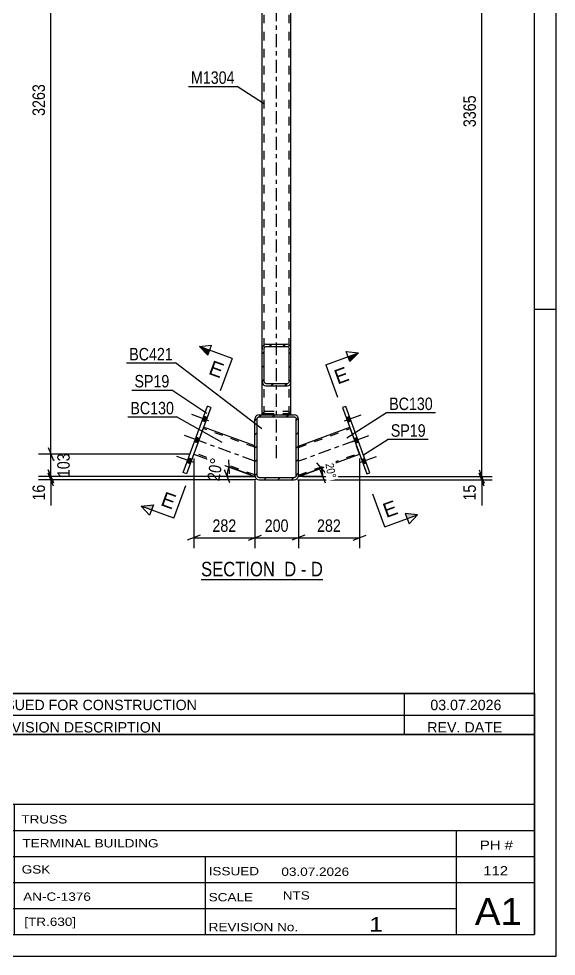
# Model space of a CAD drawing. Header units: millimetres. Extents: x -89 to 752, y -432 to 162.
# Drawn here: x 627.7 to 751.5, y -432.3 to -216.3 of the extents above; entities that cross this region are included whole.
import ezdxf

# ---------------------------------------------------------------- set-up
doc = ezdxf.new("R2010")
doc.units = ezdxf.units.MM
doc.linetypes.add('DXK_LINE_DOT2', pattern=[3.9198, 1.9599, -1.9599])
doc.linetypes.add('DXK_LINE_DOT3', pattern=[5.9187, 2.979, -0.9799, 0.9799, -0.9799])
doc.styles.add('Arial', font='ARIAL.TTF', dxfattribs={"height": 0.2})
doc.styles.add('Arial Narrow', font='ARIALN.TTF', dxfattribs={"height": 0.2})

# ---------------------------------------------------------------- blocks, each defined once
blk = doc.blocks.new('Unknown-761544115-1163')
at = {"color": 5, "linetype": 'Continuous'}
for p, q in [((751.51, -432.26), (751.51, 161.74)), ((746.51, -427.26), (746.51, 156.74)), ((751.51, -283.26), (746.51, -283.26)), ((-84.49, -427.26), (746.51, -427.26)), ((-89.49, -432.26), (751.51, -432.26))]:
    blk.add_line(p, q, dxfattribs=at)
blk = doc.blocks.new('Unknown-761544115-12215')
at = {"color": 7, "linetype": 'Continuous'}
for p, q in [((586.51, -381.21), (586.51, -427.26)), ((586.51, -381.21), (746.51, -381.21)), ((746.51, -381.26), (746.51, -427.26)), ((586.51, -397.26), (746.51, -397.26)), ((626.65, -397.26), (626.65, -427.26)), ((586.51, -403.26), (746.51, -403.26)), ((728.51, -427.21), (728.51, -403.21)), ((586.51, -409.26), (746.51, -409.26)), ((670.65, -409.26), (670.65, -427.26)), ((586.51, -415.26), (746.51, -415.26)), ((586.51, -421.26), (728.51, -421.26)), ((586.51, -427.26), (746.51, -427.26))]:
    blk.add_line(p, q, dxfattribs=at)
at = {"color": 7, "style": 'Arial Narrow'}
for s, height, width, p in [('DRAWING TITLE', 1.9089, 1.425378, (591.39, -401.66)), ('TRUSS', 1.909, 1.425378, (628.31, -401.68)), ('CONTRACT', 1.909, 1.425378, (591.39, -407.55)), ('TERMINAL BUILDING', 1.9089, 1.425378, (628.56, -407.19)), ('MODELLED BY', 1.9089, 1.425378, (591.39, -413.28)), ('GSK', 1.909, 1.425378, (628.39, -413.22)), ('ISSUED', 1.909, 1.425378, (671.45, -413.62)), ('03.07.2026', 1.909, 1.425378, (688.2, -413.74)), ('CONTRACT NO', 1.9089, 1.425378, (591.39, -419.61)), ('AN-C-1376', 1.909, 1.425378, (628.73, -419.49)), ('SCALE', 1.909, 1.425378, (671.45, -419.61)), ('A1', 6.204, 1.25, (732.75, -425.06)), ('[TR.630]', 1.909, 1.425378, (628.97, -425.27)), ('1', 3.34, 1.5, (708.42, -426.59)), ('DRAWING No', 1.909, 1.425378, (591.06, -425.26)), ('REVISION No.', 1.9089, 1.425378, (671.45, -426.49))]:
    blk.add_text(s, height=height, dxfattribs=dict(at, width=width)).set_placement(p)
at = {"color": 7, "linetype": 'Continuous', "style": 'Arial Narrow'}
for s, height, width, p in [('PH #', 2.1, 1.42538, (733.91, -407.71)), ('112', 2.1, 1.42538, (734.69, -413.61)), ('NTS', 1.909, 1.425378, (688.51, -419.21))]:
    blk.add_text(s, height=height, dxfattribs=dict(at, width=width)).set_placement(p)
blk = doc.blocks.new('Unknown-761544115-12216')
at = {"color": 7, "linetype": 'Continuous'}
for p, q in [((586.51, -371.71), (746.51, -371.71)), ((746.51, -371.71), (586.51, -371.71)), ((586.51, -371.71), (586.51, -376.71)), ((595.51, -371.71), (595.51, -376.71)), ((619.51, -371.71), (619.51, -376.71)), ((716.51, -371.71), (716.51, -376.71)), ((746.51, -371.71), (746.51, -376.71)), ((586.51, -376.71), (746.51, -376.71)), ((586.51, -376.71), (586.51, -381.21)), ((586.51, -376.71), (746.51, -376.71)), ((595.51, -376.71), (595.51, -381.21)), ((619.51, -376.71), (619.51, -381.21)), ((716.51, -376.71), (716.51, -381.21)), ((746.51, -376.71), (746.51, -381.21)), ((746.51, -381.21), (586.51, -381.21))]:
    blk.add_line(p, q, dxfattribs=at)
at = {"color": 7, "linetype": 'Continuous', "style": 'Arial Narrow'}
for s, height, width, p in [('1', 2.39, 1.196471, (589.66, -375.57)), ('0', 2.39, 1.196471, (604.51, -375.57)), ('ISSUED FOR CONSTRUCTION', 2.3861, 1.196471, (621.51, -375.57)), ('03.07.2026', 2.386, 1.196471, (722.51, -375.57)), ('No', 2.386, 1.2, (588.05, -380.71)), ('REV MARK', 2.386, 1.2, (596.51, -380.71)), ('REVISION DESCRIPTION', 2.3861, 1.2, (621.51, -380.71)), ('REV. DATE', 2.386, 1.2, (721.79, -380.71))]:
    blk.add_text(s, height=height, dxfattribs=dict(at, width=width)).set_placement(p)
blk = doc.blocks.new('Unknown-761544115-16 - 4421')
at = {"color": 6, "linetype": 'Continuous'}
blk.add_line((669.7, -345.49), (697.77, -345.49), dxfattribs=at)
at = {"color": 0, "linetype": 'Continuous'}
blk.add_wipeout([(687.81, -344.74), (687.81, -341.24), (669.7, -341.24), (669.7, -344.74)], dxfattribs=at)
at = {"color": 7, "linetype": 'Continuous', "style": 'Arial Narrow'}
blk.add_text('SECTION ', height=3.34, dxfattribs=at).set_placement((669.7, -344.74))
at = {"color": 0, "linetype": 'Continuous'}
blk.add_wipeout([(691.63, -344.74), (691.63, -341.24), (688.86, -341.24), (688.86, -344.74)], dxfattribs=at)
at = {"color": 7, "linetype": 'Continuous', "style": 'Arial Narrow'}
blk.add_text('D', height=3.34, dxfattribs=at).set_placement((688.86, -344.74))
at = {"color": 0, "linetype": 'Continuous'}
blk.add_wipeout([(693.95, -344.74), (693.95, -341.24), (692.68, -341.24), (692.68, -344.74)], dxfattribs=at)
at = {"color": 7, "linetype": 'Continuous', "style": 'Arial Narrow'}
blk.add_text('-', height=3.34, dxfattribs=at).set_placement((692.68, -344.74))
at = {"color": 0, "linetype": 'Continuous'}
blk.add_wipeout([(697.77, -344.74), (697.77, -341.24), (695, -341.24), (695, -344.74)], dxfattribs=at)
at = {"color": 7, "linetype": 'Continuous', "style": 'Arial Narrow'}
blk.add_text('D', height=3.34, dxfattribs=at).set_placement((695, -344.74))
blk = doc.blocks.new('Bolt-761544115-4433 - 4421')
at = {"linetype": 'Continuous'}
for points in [[(670.7, -309.18), (671.08, -308.15), (670.33, -307.88), (669.95, -308.91)], [(670.7, -309.18), (671.08, -308.15), (670.33, -307.88), (669.95, -308.91)], [(670.7, -309.18), (671.08, -308.15), (670.33, -307.88), (669.95, -308.91)], [(668.95, -314), (669.33, -312.96), (668.57, -312.69), (668.2, -313.72)], [(668.95, -314), (669.33, -312.96), (668.57, -312.69), (668.2, -313.72)], [(667.2, -318.81), (667.57, -317.78), (666.82, -317.51), (666.45, -318.54)], [(667.2, -318.81), (667.57, -317.78), (666.82, -317.51), (666.45, -318.54)], [(667.2, -318.81), (667.57, -317.78), (666.82, -317.51), (666.45, -318.54)]]:
    blk.add_hatch(color=1, dxfattribs=at).paths.add_polyline_path(points)
at = {"color": 1, "linetype": 'Continuous'}
for p, q in [((671.5, -308.89), (667.6, -307.47)), ((671.5, -308.89), (667.6, -307.47)), ((671.5, -308.89), (667.6, -307.47)), ((671.08, -308.15), (670.33, -307.88)), ((671.08, -308.15), (670.33, -307.88)), ((671.08, -308.15), (670.33, -307.88)), ((670.7, -309.18), (669.95, -308.91)), ((670.7, -309.18), (669.95, -308.91)), ((670.7, -309.18), (669.95, -308.91)), ((669.75, -313.7), (665.85, -312.28)), ((669.75, -313.7), (665.85, -312.28)), ((669.33, -312.96), (668.57, -312.69)), ((669.33, -312.96), (668.57, -312.69)), ((668.95, -314), (668.2, -313.72)), ((668.95, -314), (668.2, -313.72)), ((668, -318.52), (664.1, -317.1)), ((668, -318.52), (664.1, -317.1)), ((668, -318.52), (664.1, -317.1)), ((667.2, -318.81), (666.45, -318.54)), ((667.2, -318.81), (666.45, -318.54)), ((667.2, -318.81), (666.45, -318.54)), ((667.57, -317.78), (666.82, -317.51)), ((667.57, -317.78), (666.82, -317.51)), ((667.57, -317.78), (666.82, -317.51))]:
    blk.add_line(p, q, dxfattribs=at)
blk = doc.blocks.new('Part-761544115-4489 - 4421')
at = {"color": 2, "linetype": 'Continuous'}
for p, q in [((703.04, -305.6), (702.29, -305.88)), ((702.29, -305.88), (707.85, -321.15)), ((708.6, -320.87), (703.04, -305.6)), ((707.85, -321.15), (708.6, -320.87))]:
    blk.add_line(p, q, dxfattribs=at)
blk = doc.blocks.new('Part-761544115-4554 - 4421')
at = {"color": 7, "linetype": 'DXK_LINE_DOT2'}
for p, q in [((670.27, -310.38), (668.01, -316.58)), ((682.11, -315.01), (670.16, -310.66)), ((682.11, -321.5), (682.11, -314.69)), ((682.11, -321.39), (668.11, -316.3))]:
    blk.add_line(p, q, dxfattribs=at)
at = {"color": 2, "linetype": 'Continuous'}
for p, q in [((682.11, -314.69), (670.27, -310.38)), ((668.01, -316.58), (682.11, -321.71)), ((682.11, -321.53), (682.11, -321.5)), ((682.11, -321.53), (682.11, -321.71))]:
    blk.add_line(p, q, dxfattribs=at)
at = {"color": 7, "linetype": 'DXK_LINE_DOT3'}
blk.add_line((682.11, -318.2), (669.14, -313.48), dxfattribs=at)
blk = doc.blocks.new('Bolt-761544115-4430 - 4421')
at = {"linetype": 'Continuous'}
for points in [[(703.13, -308.18), (703.51, -309.21), (704.26, -308.94), (703.88, -307.9)], [(703.13, -308.18), (703.51, -309.21), (704.26, -308.94), (703.88, -307.9)], [(703.13, -308.18), (703.51, -309.21), (704.26, -308.94), (703.88, -307.9)], [(704.88, -312.99), (705.26, -314.03), (706.01, -313.75), (705.64, -312.72)], [(704.88, -312.99), (705.26, -314.03), (706.01, -313.75), (705.64, -312.72)], [(706.64, -317.81), (707.01, -318.84), (707.76, -318.57), (707.39, -317.54)], [(706.64, -317.81), (707.01, -318.84), (707.76, -318.57), (707.39, -317.54)], [(706.64, -317.81), (707.01, -318.84), (707.76, -318.57), (707.39, -317.54)]]:
    blk.add_hatch(color=1, dxfattribs=at).paths.add_polyline_path(points)
at = {"color": 1, "linetype": 'Continuous'}
for p, q in [((702.71, -308.92), (706.61, -307.5)), ((702.71, -308.92), (706.61, -307.5)), ((702.71, -308.92), (706.61, -307.5)), ((703.13, -308.18), (703.88, -307.9)), ((703.13, -308.18), (703.88, -307.9)), ((703.13, -308.18), (703.88, -307.9)), ((703.51, -309.21), (704.26, -308.94)), ((703.51, -309.21), (704.26, -308.94)), ((703.51, -309.21), (704.26, -308.94)), ((704.46, -313.73), (708.36, -312.31)), ((704.46, -313.73), (708.36, -312.31)), ((704.88, -312.99), (705.64, -312.72)), ((704.88, -312.99), (705.64, -312.72)), ((705.26, -314.03), (706.01, -313.75)), ((705.26, -314.03), (706.01, -313.75)), ((706.21, -318.55), (710.11, -317.13)), ((706.21, -318.55), (710.11, -317.13)), ((706.21, -318.55), (710.11, -317.13)), ((706.64, -317.81), (707.39, -317.54)), ((706.64, -317.81), (707.39, -317.54)), ((706.64, -317.81), (707.39, -317.54)), ((707.01, -318.84), (707.76, -318.57)), ((707.01, -318.84), (707.76, -318.57)), ((707.01, -318.84), (707.76, -318.57))]:
    blk.add_line(p, q, dxfattribs=at)
blk = doc.blocks.new('Part-761544115-4456 - 4421')
at = {"linetype": 'Continuous'}
h = blk.add_hatch(dxfattribs=at)
h.set_pattern_fill('', scale=0.7, style=0, pattern_type=0)
h.set_pattern_definition([(45, (682.1054, -321.5032), (-1.57154, 1.57154), [])])
h.paths.add_polyline_path([(682.11, -308.5), (682.11, -321.5), (682.18, -321.89), (682.4, -322.21), (682.72, -322.43), (683.11, -322.5), (691.11, -322.5), (691.49, -322.43), (691.81, -322.21), (692.03, -321.89), (692.11, -321.5), (692.11, -308.5), (692.03, -308.12), (691.81, -307.8), (691.49, -307.58), (691.11, -307.5), (683.11, -307.5), (682.72, -307.58), (682.4, -307.8), (682.18, -308.12)])
h.paths.add_polyline_path([(682.75, -308.15), (682.91, -308.04), (683.11, -308), (691.11, -308), (691.3, -308.04), (691.46, -308.15), (691.57, -308.31), (691.61, -308.5), (691.61, -321.5), (691.57, -321.69), (691.46, -321.86), (691.3, -321.97), (691.11, -322), (683.11, -322), (682.91, -321.97), (682.75, -321.86), (682.64, -321.69), (682.61, -321.5), (682.61, -308.5), (682.64, -308.31)])
at = {"color": 2, "linetype": 'Continuous'}
for p, q in [((682.18, -308.12), (682.11, -308.5)), ((682.11, -321.5), (682.11, -308.5)), ((682.61, -308.5), (682.64, -308.31)), ((682.61, -321.5), (682.61, -308.5)), ((683.11, -307.5), (682.72, -307.58)), ((682.91, -308.04), (683.11, -308)), ((683.11, -307.5), (691.11, -307.5)), ((683.11, -308), (691.11, -308)), ((691.49, -307.58), (691.11, -307.5)), ((691.11, -308), (691.3, -308.04)), ((691.57, -308.31), (691.61, -308.5)), ((691.61, -321.5), (691.61, -308.5)), ((692.11, -308.5), (692.03, -308.12)), ((692.11, -321.5), (692.11, -308.5)), ((682.11, -321.5), (682.18, -321.89)), ((682.64, -321.69), (682.61, -321.5)), ((691.61, -321.5), (691.57, -321.69)), ((692.03, -321.89), (692.11, -321.5)), ((682.72, -322.43), (683.11, -322.5)), ((683.11, -322), (682.91, -321.97)), ((683.11, -322), (691.11, -322)), ((683.11, -322.5), (691.11, -322.5)), ((691.3, -321.97), (691.11, -322)), ((691.11, -322.5), (691.49, -322.43))]:
    blk.add_line(p, q, dxfattribs=at)
at = {"color": 7, "linetype": 'DXK_LINE_DOT3'}
blk.add_line((687.11, -315), (687.11, -315), dxfattribs=at)
at = {"color": 2, "linetype": 'Continuous'}
for centre, radius, start, end in [((683.11, -308.5), 1, 112.5, 157.5), ((683.11, -308.5), 0.5, 112.5, 157.5), ((691.11, -308.5), 0.5, 22.5, 67.5), ((691.11, -308.5), 1, 22.5, 67.5), ((683.11, -321.5), 0.5, 202.5, 247.5), ((691.11, -321.5), 0.5, 292.5, 337.5), ((683.11, -321.5), 1, 202.5, 247.5), ((691.11, -321.5), 1, 292.5, 337.5)]:
    blk.add_arc(centre, radius, start, end, dxfattribs=at)
blk = doc.blocks.new('Part-761544115-4504 - 4421')
at = {"color": 2, "linetype": 'Continuous'}
for p, q in [((665.61, -320.84), (671.17, -305.57)), ((671.92, -305.85), (666.36, -321.12)), ((671.92, -305.85), (671.17, -305.57)), ((666.36, -321.12), (665.61, -320.84))]:
    blk.add_line(p, q, dxfattribs=at)
blk = doc.blocks.new('Part-761544115-4509 - 4421')
at = {"color": 2, "linetype": 'Continuous'}
for p, q in [((692.11, -314.72), (703.94, -310.41)), ((692.11, -321.74), (706.2, -316.61)), ((692.11, -321.69), (692.11, -321.5)), ((692.11, -321.69), (692.11, -321.74))]:
    blk.add_line(p, q, dxfattribs=at)
at = {"color": 7, "linetype": 'DXK_LINE_DOT2'}
for p, q in [((692.11, -315.04), (704.05, -310.69)), ((706.2, -316.61), (703.94, -310.41)), ((692.11, -314.77), (692.11, -314.72)), ((692.11, -321.5), (692.11, -314.72)), ((692.11, -321.42), (706.1, -316.33))]:
    blk.add_line(p, q, dxfattribs=at)
at = {"color": 7, "linetype": 'DXK_LINE_DOT3'}
blk.add_line((705.07, -313.51), (692.11, -318.23), dxfattribs=at)
blk = doc.blocks.new('Part-761544115-4529 - 4421')
at = {"linetype": 'Continuous'}
h = blk.add_hatch(dxfattribs=at)
h.set_pattern_fill('', scale=0.7, style=0, pattern_type=0)
h.set_pattern_definition([(45, (683.8054, -299.7135), (-1.57154, 1.57154), [])])
h.paths.add_polyline_path([(683.81, -292.42), (683.81, -299.71), (683.87, -300.16), (684.04, -300.54), (684.3, -300.79), (684.61, -300.88), (689.61, -300.88), (689.91, -300.79), (690.17, -300.54), (690.34, -300.16), (690.41, -299.71), (690.41, -292.42), (690.34, -291.97), (690.17, -291.59), (689.91, -291.34), (689.61, -291.25), (684.61, -291.25), (684.3, -291.34), (684.04, -291.59), (683.87, -291.97)])
h.paths.add_polyline_path([(684.32, -292), (684.45, -291.88), (684.61, -291.83), (689.61, -291.83), (689.76, -291.88), (689.89, -292), (689.97, -292.19), (690.01, -292.42), (690.01, -299.71), (689.97, -299.94), (689.89, -300.13), (689.76, -300.25), (689.61, -300.3), (684.61, -300.3), (684.45, -300.25), (684.32, -300.13), (684.24, -299.94), (684.21, -299.71), (684.21, -292.42), (684.24, -292.19)])
at = {"color": 2, "linetype": 'Continuous'}
for p, q in [((684.61, -291.25), (684.3, -291.34)), ((684.61, -291.25), (689.61, -291.25)), ((689.91, -291.34), (689.61, -291.25)), ((683.87, -291.97), (683.81, -292.42)), ((683.81, -299.71), (683.81, -292.42)), ((684.21, -292.42), (684.24, -292.19)), ((684.21, -299.71), (684.21, -292.42)), ((684.45, -291.88), (684.61, -291.83)), ((684.61, -291.83), (689.61, -291.83)), ((689.61, -291.83), (689.76, -291.88)), ((689.97, -292.19), (690.01, -292.42)), ((690.01, -299.71), (690.01, -292.42)), ((690.41, -292.42), (690.34, -291.97)), ((690.41, -299.71), (690.41, -292.42)), ((683.81, -307.5), (683.81, -299.71)), ((683.81, -299.71), (683.87, -300.16)), ((684.24, -299.94), (684.21, -299.71)), ((690.01, -299.71), (689.97, -299.94)), ((690.34, -300.16), (690.41, -299.71)), ((690.41, -307.5), (690.41, -299.71)), ((684.3, -300.79), (684.61, -300.88)), ((684.61, -300.3), (684.45, -300.25)), ((684.61, -300.3), (689.61, -300.3)), ((684.61, -300.88), (689.61, -300.88)), ((689.76, -300.25), (689.61, -300.3)), ((689.61, -300.88), (689.91, -300.79))]:
    blk.add_line(p, q, dxfattribs=at)
at = {"color": 7, "linetype": 'DXK_LINE_DOT2'}
for p, q in [((683.81, -299.71), (683.81, -292.42)), ((684.21, -307.5), (684.21, -292.42)), ((690.01, -307.5), (690.01, -292.42)), ((690.41, -299.71), (690.41, -292.42)), ((684.3, -306.77), (684.61, -306.68)), ((684.61, -306.68), (689.61, -306.68)), ((689.61, -306.68), (689.91, -306.77)), ((683.81, -307.5), (690.41, -307.5)), ((683.85, -307.5), (683.87, -307.4)), ((684.29, -307.5), (684.3, -307.48)), ((684.3, -307.48), (684.32, -307.43)), ((684.45, -307.31), (684.32, -307.43)), ((684.61, -307.26), (684.45, -307.31)), ((684.61, -307.26), (689.61, -307.26)), ((689.76, -307.31), (689.61, -307.26)), ((689.89, -307.43), (689.76, -307.31)), ((689.92, -307.5), (689.89, -307.43)), ((690.34, -307.4), (690.36, -307.5))]:
    blk.add_line(p, q, dxfattribs=at)
at = {"color": 2, "linetype": 'Continuous'}
for centre, radius, start, end in [((684.9, -292.21), 1.06, 124.4664, 166.7051), ((689.31, -292.21), 1.06, 13.2949, 55.5336), ((684.75, -292.31), 0.532, 124.4664, 166.7051), ((689.46, -292.31), 0.532, 13.2949, 55.5336), ((684.9, -299.92), 1.06, 193.2949, 235.5336), ((684.75, -299.81), 0.532, 193.2949, 235.5336), ((689.46, -299.81), 0.532, 304.4664, 346.7051), ((689.31, -299.92), 1.06, 304.4664, 346.7051)]:
    blk.add_arc(centre, radius, start, end, dxfattribs=at)
at = {"color": 7, "linetype": 'DXK_LINE_DOT2'}
for centre, start, end in [((684.9, -307.64), 124.4664, 166.7051), ((689.31, -307.64), 13.2949, 55.5336)]:
    blk.add_arc(centre, 1.06, start, end, dxfattribs=at)
blk = doc.blocks.new('Part-761544115-4530 - 4421')
at = {"color": 7, "linetype": 'DXK_LINE_DOT2'}
for p, q in [((683.81, -307.5), (683.81, -294.73)), ((684.21, -307.5), (684.21, -294.73)), ((690.01, -307.5), (690.01, -294.73)), ((690.41, -307.5), (690.41, -294.73)), ((684.61, -306.68), (684.3, -306.77)), ((684.61, -306.68), (689.61, -306.68)), ((689.91, -306.77), (689.61, -306.68)), ((683.81, -307.5), (690.41, -307.5)), ((683.87, -307.4), (683.85, -307.5)), ((684.29, -307.5), (684.32, -307.43)), ((684.32, -307.43), (684.45, -307.31)), ((684.45, -307.31), (684.61, -307.26)), ((684.61, -307.26), (689.61, -307.26)), ((689.61, -307.26), (689.76, -307.31)), ((689.76, -307.31), (689.89, -307.43)), ((689.89, -307.43), (689.92, -307.5)), ((690.36, -307.5), (690.34, -307.4))]:
    blk.add_line(p, q, dxfattribs=at)
for centre, start, end in [((684.9, -307.64), 124.4664, 166.7051), ((689.31, -307.64), 13.2949, 55.5336)]:
    blk.add_arc(centre, 1.06, start, end, dxfattribs=at)
blk = doc.blocks.new('Part-761544115-4542 - 4421')
at = {"color": 7, "linetype": 'DXK_LINE_DOT3'}
blk.add_line((687.11, -317.5), (687.11, -153), dxfattribs=at)
at = {"color": 7, "linetype": 'DXK_LINE_DOT2'}
for p, q in [((683.81, -163), (690.41, -163)), ((683.81, -178.09), (683.81, -163)), ((684.21, -307.5), (684.21, -163)), ((690.01, -307.5), (690.01, -163)), ((690.41, -178.09), (690.41, -163)), ((683.81, -307.5), (683.81, -292.42)), ((690.41, -307.5), (690.41, -292.42)), ((690.41, -307.5), (683.81, -307.5))]:
    blk.add_line(p, q, dxfattribs=at)
at = {"color": 2, "linetype": 'Continuous'}
for p, q in [((683.81, -292.42), (683.81, -178.09)), ((690.41, -292.42), (690.41, -178.09))]:
    blk.add_line(p, q, dxfattribs=at)
blk = doc.blocks.new('StraightDimension-761544115-11910 - 4421')
at = {"color": 7, "linetype": 'Continuous'}
for p, q in [((668.01, -317.58), (668.01, -338.24)), ((682.11, -322.71), (682.11, -338.24)), ((669.51, -335.24), (666.51, -336.44)), ((668.01, -335.84), (682.11, -335.84)), ((680.61, -336.44), (683.61, -335.24))]:
    blk.add_line(p, q, dxfattribs=at)
at = {"color": 0}
blk.add_wipeout([(678.4, -335.09), (678.4, -330.89), (671.72, -330.89), (671.72, -335.09)], dxfattribs=at)
at = {"color": 3, "style": 'Arial Narrow'}
blk.add_text('282', height=2.863, dxfattribs=at).set_placement((672.32, -334.49))
blk = doc.blocks.new('AngleDimension-761544115-11893 - 4421')
at = {"color": 7, "linetype": 'Continuous'}
for p, q in [((676.04, -317.91), (676.14, -321.14)), ((681.17, -321.37), (676.09, -319.52)), ((676.09, -319.52), (682.11, -321.71)), ((676.3, -323.21), (675.1, -320.21)), ((675.7, -321.71), (682.11, -321.71))]:
    blk.add_line(p, q, dxfattribs=at)
blk.add_arc((682.11, -321.71), 6.4, 160.0001, 180, dxfattribs=at)
at = {"color": 0}
blk.add_wipeout([(675.47, -317.26), (671.34, -316.54), (670.22, -322.9), (674.35, -323.63)], dxfattribs=at)
at = {"color": 3, "style": 'Arial Narrow'}
blk.add_text('20°', height=2.863, rotation=80.0021, dxfattribs=at).set_placement((673.87, -322.93))
blk = doc.blocks.new('StraightDimension-761544115-11908 - 4421')
at = {"color": 7, "linetype": 'Continuous'}
for p, q in [((706.2, -317.61), (706.2, -338.24)), ((692.11, -322.74), (692.11, -338.24)), ((693.61, -335.24), (690.61, -336.44)), ((692.11, -335.84), (706.2, -335.84)), ((704.7, -336.44), (707.7, -335.24))]:
    blk.add_line(p, q, dxfattribs=at)
at = {"color": 0}
blk.add_wipeout([(702.5, -335.09), (702.5, -330.89), (695.81, -330.89), (695.81, -335.09)], dxfattribs=at)
at = {"color": 3, "style": 'Arial Narrow'}
blk.add_text('282', height=2.863, dxfattribs=at).set_placement((696.41, -334.49))
blk = doc.blocks.new('StraightDimension-761544115-4731 - 4421')
at = {"color": 7, "linetype": 'Continuous'}
for p, q in [((734.93, -154.97), (733.73, -151.97)), ((693.11, -153.47), (736.73, -153.47)), ((734.33, -153.47), (734.33, -153.35)), ((734.33, -321.74), (734.33, -153.47)), ((693.11, -321.74), (736.73, -321.74)), ((733.73, -320.24), (734.93, -323.24))]:
    blk.add_line(p, q, dxfattribs=at)
at = {"color": 0}
blk.add_wipeout([(733.58, -233.35), (729.38, -233.35), (729.38, -241.86), (733.58, -241.86)], dxfattribs=at)
at = {"color": 3, "style": 'Arial Narrow'}
blk.add_text('3365', height=2.863, rotation=90.0002, dxfattribs=at).set_placement((732.98, -241.26))
blk = doc.blocks.new('StraightDimension-761544115-4658 - 4421')
at = {"color": 7, "linetype": 'Continuous'}
for p, q in [((634.49, -315.08), (635.69, -318.08)), ((667.01, -316.58), (632.69, -316.58)), ((635.09, -321.71), (635.09, -316.58)), ((681.11, -321.71), (632.69, -321.71)), ((635.69, -323.21), (634.49, -320.21))]:
    blk.add_line(p, q, dxfattribs=at)
at = {"color": 0}
blk.add_wipeout([(640.04, -315.81), (635.84, -315.81), (635.84, -322.49), (640.04, -322.49)], dxfattribs=at)
at = {"color": 3, "style": 'Arial Narrow'}
blk.add_text('103', height=2.863, rotation=90.0002, dxfattribs=at).set_placement((639.44, -321.89))
blk = doc.blocks.new('StraightDimension-761544115-4741 - 4421')
at = {"color": 7, "linetype": 'Continuous'}
for p, q in [((693.11, -321.74), (736.73, -321.74)), ((733.73, -320.24), (734.93, -323.24)), ((734.93, -324), (733.73, -321)), ((734.33, -322.5), (734.33, -321.74)), ((691.91, -322.5), (736.73, -322.5))]:
    blk.add_line(p, q, dxfattribs=at)
at = {"color": 0}
blk.add_wipeout([(733.58, -323.03), (729.38, -323.03), (729.38, -327.88), (733.58, -327.88)], dxfattribs=at)
at = {"color": 7, "linetype": 'Continuous'}
blk.add_line((734.33, -322.5), (734.33, -328.41), dxfattribs=at)
blk.add_line((734.33, -322.5), (734.33, -328.41), dxfattribs=at)
at = {"color": 3, "style": 'Arial Narrow'}
blk.add_text('15', height=2.863, rotation=90.0002, dxfattribs=at).set_placement((732.98, -327.28))
blk = doc.blocks.new('AngleDimension-761544115-4613 - 4421')
at = {"color": 7, "linetype": 'Continuous'}
for p, q in [((696.32, -318.61), (698.47, -321.02)), ((697.4, -319.82), (692.11, -321.74)), ((697.74, -321.74), (692.11, -321.74)), ((693.05, -321.4), (697.4, -319.82)), ((698.34, -323.24), (697.14, -320.24))]:
    blk.add_line(p, q, dxfattribs=at)
blk.add_arc((692.11, -321.74), 5.63, 360, 19.9999, dxfattribs=at)
at = {"color": 0}
blk.add_wipeout([(698.62, -322.78), (701.37, -322.29), (700.63, -318.05), (697.87, -318.54)], dxfattribs=at)
at = {"color": 3, "style": 'Arial Narrow'}
blk.add_text('20°', height=1.909, rotation=-80.0021, dxfattribs=at).set_placement((698.33, -318.86))
blk = doc.blocks.new('StraightDimension-761544115-11909 - 4421')
at = {"color": 7, "linetype": 'Continuous'}
for p, q in [((682.11, -322.71), (682.11, -338.24)), ((692.11, -322.74), (692.11, -338.24)), ((680.61, -336.44), (683.61, -335.24)), ((682.11, -335.84), (692.11, -335.84)), ((693.61, -335.24), (690.61, -336.44))]:
    blk.add_line(p, q, dxfattribs=at)
at = {"color": 0}
blk.add_wipeout([(690.45, -335.09), (690.45, -330.89), (683.76, -330.89), (683.76, -335.09)], dxfattribs=at)
at = {"color": 3, "style": 'Arial Narrow'}
blk.add_text('200', height=2.863, dxfattribs=at).set_placement((684.36, -334.49))
blk = doc.blocks.new('StraightDimension-761544115-4648 - 4421')
at = {"color": 7, "linetype": 'Continuous'}
for p, q in [((635.69, -154.94), (634.49, -151.94)), ((681.11, -153.44), (632.24, -153.44)), ((635.09, -316.58), (635.09, -153.44)), ((634.49, -315.08), (635.69, -318.08)), ((667.01, -316.58), (632.24, -316.58))]:
    blk.add_line(p, q, dxfattribs=at)
at = {"color": 0}
blk.add_wipeout([(634.34, -230.76), (630.14, -230.76), (630.14, -239.27), (634.34, -239.27)], dxfattribs=at)
at = {"color": 3, "style": 'Arial Narrow'}
blk.add_text('3263', height=2.863, rotation=90.0002, dxfattribs=at).set_placement((633.74, -238.67))
blk = doc.blocks.new('StraightDimension-761544115-4668 - 4421')
at = {"color": 7, "linetype": 'Continuous'}
for p, q in [((681.11, -321.71), (632.24, -321.71)), ((634.49, -320.21), (635.69, -323.21)), ((635.69, -324), (634.49, -321)), ((635.09, -322.5), (635.09, -321.71)), ((682.31, -322.5), (632.24, -322.5))]:
    blk.add_line(p, q, dxfattribs=at)
at = {"color": 0}
blk.add_wipeout([(634.34, -323.03), (630.14, -323.03), (630.14, -327.88), (634.34, -327.88)], dxfattribs=at)
at = {"color": 7, "linetype": 'Continuous'}
blk.add_line((635.09, -322.5), (635.09, -328.41), dxfattribs=at)
blk.add_line((635.09, -322.5), (635.09, -328.41), dxfattribs=at)
at = {"color": 3, "style": 'Arial Narrow'}
blk.add_text('16', height=2.863, rotation=90.0002, dxfattribs=at).set_placement((633.74, -327.28))
blk = doc.blocks.new('Mark-761544115-4452 - 4421')
at = {"color": 0}
blk.add_wipeout([(663.21, -294.99), (663.21, -291.99), (653.16, -291.99), (653.16, -294.99)], dxfattribs=at)
blk.add_wipeout([(663.21, -294.99), (663.21, -291.99), (653.16, -291.99), (653.16, -294.99)], dxfattribs=at)
at = {"color": 30, "linetype": 'Continuous'}
for p in [(652.56, -295.59), (683.67, -310.74)]:
    blk.add_line(p, (663.81, -295.59), dxfattribs=at)
at = {"color": 3, "style": 'Arial Narrow'}
blk.add_text('BC421', height=2.863, dxfattribs=at).set_placement((653.16, -294.99))
blk = doc.blocks.new('SectionMark-761544115-4788 - 4421')
at = {"linetype": 'Continuous'}
blk.add_hatch(color=6, dxfattribs=at).paths.add_polyline_path([(717.17, -331.44), (716.74, -330.26), (719.52, -330.58)])
at = {"color": 6, "linetype": 'Continuous'}
for p, q in [((703.15, -292.92), (705.93, -293.24)), ((719.52, -330.58), (716.74, -330.26)), ((716.74, -330.26), (717.6, -332.61)), ((719.52, -330.58), (717.6, -332.61))]:
    blk.add_line(p, q, dxfattribs=at)
at = {"color": 0, "linetype": 'Continuous'}
for points in [[(704.07, -299.51), (702.87, -296.22), (699.95, -297.28), (701.14, -300.57)], [(715.26, -330.27), (714.07, -326.98), (711.14, -328.04), (712.34, -331.33)]]:
    blk.add_wipeout(points, dxfattribs=at)
at = {"linetype": 'Continuous'}
blk.add_hatch(color=6, dxfattribs=at).paths.add_polyline_path([(704, -295.27), (703.58, -294.1), (705.93, -293.24)])
at = {"color": 6, "linetype": 'Continuous'}
for p, q in [((698.41, -295.98), (705.93, -293.24)), ((704, -295.27), (703.15, -292.92)), ((705.93, -293.24), (704, -295.27)), ((698.41, -295.98), (701.14, -303.5)), ((712, -333.32), (709.26, -325.8)), ((712, -333.32), (719.52, -330.58))]:
    blk.add_line(p, q, dxfattribs=at)
at = {"color": 3, "linetype": 'Continuous', "style": 'Arial'}
for p in [(701.14, -300.57), (712.34, -331.33)]:
    blk.add_text('E', height=3.34, rotation=20.002, dxfattribs=at).set_placement(p)
blk = doc.blocks.new('Mark-761544115-4485 - 4421')
at = {"color": 0}
blk.add_wipeout([(721.44, -312.58), (721.44, -309.58), (713.4, -309.58), (713.4, -312.58)], dxfattribs=at)
blk.add_wipeout([(721.44, -312.58), (721.44, -309.58), (713.4, -309.58), (713.4, -312.58)], dxfattribs=at)
at = {"color": 30, "linetype": 'Continuous'}
for p, q in [((707.1, -316.74), (712.8, -313.18)), ((712.8, -313.18), (722.04, -313.18))]:
    blk.add_line(p, q, dxfattribs=at)
at = {"color": 3, "style": 'Arial Narrow'}
blk.add_text('SP19', height=2.863, dxfattribs=at).set_placement((713.4, -312.58))
blk = doc.blocks.new('Mark-761544115-4500 - 4421')
at = {"color": 0}
blk.add_wipeout([(662.4, -301.22), (662.4, -298.22), (654.36, -298.22), (654.36, -301.22)], dxfattribs=at)
blk.add_wipeout([(662.4, -301.22), (662.4, -298.22), (654.36, -298.22), (654.36, -301.22)], dxfattribs=at)
at = {"color": 30, "linetype": 'Continuous'}
for p in [(653.76, -301.82), (671.06, -307.26)]:
    blk.add_line(p, (663, -301.82), dxfattribs=at)
at = {"color": 3, "style": 'Arial Narrow'}
blk.add_text('SP19', height=2.863, dxfattribs=at).set_placement((654.36, -301.22))
blk = doc.blocks.new('Mark-761544115-4505 - 4421')
at = {"color": 0}
blk.add_wipeout([(723.08, -306.43), (723.08, -303.43), (713.03, -303.43), (713.03, -306.43)], dxfattribs=at)
blk.add_wipeout([(723.08, -306.43), (723.08, -303.43), (713.03, -303.43), (713.03, -306.43)], dxfattribs=at)
at = {"color": 30, "linetype": 'Continuous'}
for p, q in [((703.28, -312.8), (712.43, -307.03)), ((712.43, -307.03), (723.68, -307.03))]:
    blk.add_line(p, q, dxfattribs=at)
at = {"color": 3, "style": 'Arial Narrow'}
blk.add_text('BC130', height=2.863, dxfattribs=at).set_placement((713.03, -306.43))
blk = doc.blocks.new('Mark-761544115-4538 - 4421')
at = {"color": 0}
blk.add_wipeout([(677.43, -231.27), (677.43, -228.27), (667.37, -228.27), (667.37, -231.27)], dxfattribs=at)
blk.add_wipeout([(677.43, -231.27), (677.43, -228.27), (667.37, -228.27), (667.37, -231.27)], dxfattribs=at)
at = {"color": 30, "linetype": 'Continuous'}
for p in [(666.77, -231.87), (684.29, -235.95)]:
    blk.add_line(p, (678.03, -231.87), dxfattribs=at)
at = {"color": 3, "style": 'Arial Narrow'}
blk.add_text('M1304', height=2.863, dxfattribs=at).set_placement((667.37, -231.27))
blk = doc.blocks.new('Mark-761544115-4550 - 4421')
at = {"color": 0}
blk.add_wipeout([(663.47, -307.42), (663.47, -304.42), (653.42, -304.42), (653.42, -307.42)], dxfattribs=at)
blk.add_wipeout([(663.47, -307.42), (663.47, -304.42), (653.42, -304.42), (653.42, -307.42)], dxfattribs=at)
at = {"color": 30, "linetype": 'Continuous'}
for p in [(652.82, -308.02), (674.58, -313.89)]:
    blk.add_line(p, (664.07, -308.02), dxfattribs=at)
at = {"color": 3, "style": 'Arial Narrow'}
blk.add_text('BC130', height=2.863, dxfattribs=at).set_placement((653.42, -307.42))
blk = doc.blocks.new('SectionMark-761544115-4786 - 4421')
at = {"linetype": 'Continuous'}
blk.add_hatch(color=6, dxfattribs=at).paths.add_polyline_path([(658.72, -328.29), (658.29, -329.46), (655.94, -328.61)])
at = {"color": 6, "linetype": 'Continuous'}
for p, q in [((669.34, -291.78), (672.12, -291.47)), ((655.94, -328.61), (658.72, -328.29)), ((657.86, -330.64), (655.94, -328.61)), ((658.72, -328.29), (657.86, -330.64))]:
    blk.add_line(p, q, dxfattribs=at)
at = {"color": 0, "linetype": 'Continuous'}
for points in [[(674.12, -299.11), (675.32, -295.82), (672.4, -294.76), (671.2, -298.05)], [(663.11, -329.36), (664.31, -326.07), (661.39, -325), (660.19, -328.29)]]:
    blk.add_wipeout(points, dxfattribs=at)
at = {"linetype": 'Continuous'}
blk.add_hatch(color=6, dxfattribs=at).paths.add_polyline_path([(671.69, -292.64), (671.26, -293.81), (669.34, -291.78)])
at = {"color": 6, "linetype": 'Continuous'}
for p, q in [((671.26, -293.81), (672.12, -291.47)), ((676.86, -294.52), (669.34, -291.78)), ((669.34, -291.78), (671.26, -293.81)), ((676.86, -294.52), (674.12, -302.04)), ((663.46, -331.34), (666.19, -323.82)), ((663.46, -331.34), (655.94, -328.61))]:
    blk.add_line(p, q, dxfattribs=at)
at = {"color": 3, "linetype": 'Continuous', "style": 'Arial'}
for p in [(671.2, -298.05), (660.19, -328.29)]:
    blk.add_text('E', height=3.34, rotation=-20.002, dxfattribs=at).set_placement(p)

msp = doc.modelspace()

# ---------------------------------------------------------------- block references
for name in ['Unknown-761544115-1163', 'Part-761544115-4542 - 4421', 'Part-761544115-4529 - 4421', 'Part-761544115-4530 - 4421', 'Part-761544115-4504 - 4421', 'Part-761544115-4489 - 4421', 'Bolt-761544115-4433 - 4421', 'Part-761544115-4456 - 4421', 'Bolt-761544115-4430 - 4421', 'Part-761544115-4554 - 4421', 'Part-761544115-4509 - 4421', 'Unknown-761544115-12216', 'Unknown-761544115-12215']:
    msp.add_blockref(name, (0, 0))

# ---------------------------------------------------------------- next in the draw order: block references
for name in ['StraightDimension-761544115-11910 - 4421', 'StraightDimension-761544115-11908 - 4421', 'Unknown-761544115-16 - 4421']:
    msp.add_blockref(name, (0, 0))

# ---------------------------------------------------------------- next in the draw order: block references
for name in ['StraightDimension-761544115-4731 - 4421', 'AngleDimension-761544115-11893 - 4421']:
    msp.add_blockref(name, (0, 0))

# ---------------------------------------------------------------- next in the draw order: block references
for name in ['StraightDimension-761544115-4658 - 4421', 'StraightDimension-761544115-4741 - 4421']:
    msp.add_blockref(name, (0, 0))

# ---------------------------------------------------------------- next in the draw order: block references
for name in ['StraightDimension-761544115-4648 - 4421', 'AngleDimension-761544115-4613 - 4421']:
    msp.add_blockref(name, (0, 0))

# ---------------------------------------------------------------- next in the draw order: block references
for name in ['Mark-761544115-4538 - 4421', 'Mark-761544115-4452 - 4421', 'SectionMark-761544115-4788 - 4421', 'StraightDimension-761544115-11909 - 4421']:
    msp.add_blockref(name, (0, 0))

# ---------------------------------------------------------------- next in the draw order: block references
for name in ['Mark-761544115-4500 - 4421', 'Mark-761544115-4485 - 4421', 'StraightDimension-761544115-4668 - 4421']:
    msp.add_blockref(name, (0, 0))

# ---------------------------------------------------------------- next in the draw order: block references
for name in ['Mark-761544115-4550 - 4421', 'Mark-761544115-4505 - 4421']:
    msp.add_blockref(name, (0, 0))

# ---------------------------------------------------------------- next in the draw order: block references
msp.add_blockref('SectionMark-761544115-4786 - 4421', (0, 0))

doc.saveas('drawing.dxf')
